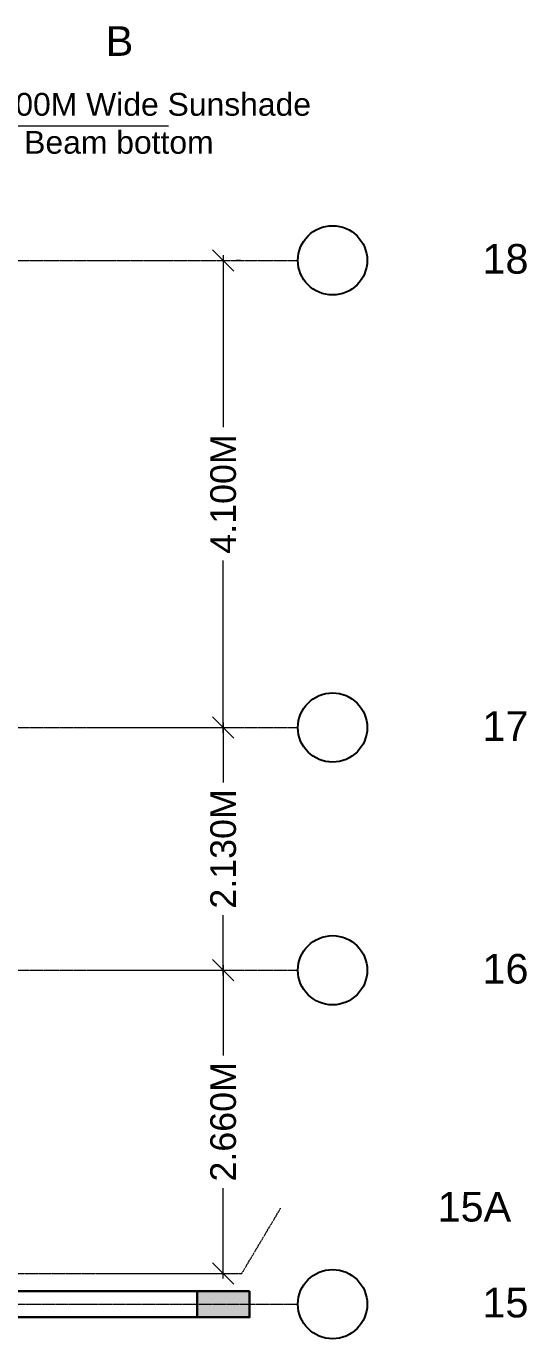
# Model space of a CAD drawing. Header units: metres. Extents: x 1545540 to 2027037, y 435419 to 693806.
# Drawn here: x 1701755 to 1706145, y 453399 to 464917 of the extents above; entities that cross this region are included whole.
import ezdxf

# ---------------------------------------------------------------- set-up
doc = ezdxf.new("R2010")
doc.units = ezdxf.units.M
doc.header["$LTSCALE"] = 1000
doc.header["$PDMODE"] = 35
doc.linetypes.add('CENTER', pattern=[2, 1.25, -0.25, 0.25, -0.25])
doc.layers.get('Defpoints').update_dxf_attribs({"lineweight": 18})
for name, color, linetype, lineweight in [('- WALL', 7, 'Continuous', 30), ('Col-Hatch', 9, 'Continuous', 13), ('coloum hatch', 254, 'Continuous', 9), ('Column', 252, 'Continuous', 30), ('dimension', 6, 'Continuous', 13), ('grid', 21, 'CENTER', 15), ('gride dimen', 3, 'Continuous', 13), ('Text-Grid', 1, 'Continuous', 25)]:
    doc.layers.add(name, color=color, linetype=linetype, lineweight=lineweight)
doc.layers.add('text', color=7, linetype='Continuous')
doc.styles.add('dim-stylus bt', font='arial.ttf')
doc.styles.add('L120', font='simplex.shx', dxfattribs={"height": 1})
doc.dimstyles.new('1      100 (big)', dxfattribs={"dimscale": 75, "dimtxt": 5, "dimasz": 3.5, "dimexe": 1.5, "dimexo": 2, "dimgap": 1, "dimtad": 0, "dimdec": 3, "dimlfac": 0.001, "dimzin": 0, "dimdsep": 46, "dimtxsty": 'dim-stylus bt', "dimblk": 'OBLIQUE', "dimcen": 0, "dimdle": 0.6, "dimclrd": 256, "dimclre": 7, "dimclrt": 256, "dimadec": 0, "dimazin": 0, "dimtfac": 0.7, "dimtdec": 3, "dimtofl": 0, "dimtmove": 1, "dimatfit": 3, "dimldrblk": 'OPEN90', "dimfxl": 0, "dimtolj": 1, "dimtzin": 0, "dimlwd": 15, "dimlwe": 15, "dimarcsym": 0})

# ---------------------------------------------------------------- blocks, each defined once
blk = doc.blocks.new('_Oblique')
at = {"color": 0, "linetype": 'ByBlock', "lineweight": -2}
blk.add_line((-0.5, -0.5), (0.5, 0.5), dxfattribs=at)
blk = doc.blocks.new('*D249')
at = {"layer": 'Defpoints', "color": 0, "ltscale": 50, "transparency": 16777216}
for p in [(1702153, 458762), (1703483, 458762), (1702153, 456632)]:
    blk.add_point(p, dxfattribs=at)
at = {"layer": 'gride dimen', "lineweight": 15, "ltscale": 50, "transparency": 16777216}
for p, q in [((1703483, 458807), (1703483, 458280)), ((1703483, 456587), (1703483, 457115))]:
    blk.add_line(p, q, dxfattribs=at)
at = {"layer": 'gride dimen', "color": 7, "lineweight": 15, "ltscale": 50, "transparency": 16777216}
for p, q in [((1702303, 458762), (1703596, 458762)), ((1702303, 456632), (1703596, 456632))]:
    blk.add_line(p, q, dxfattribs=at)
at = {"layer": 'gride dimen', "lineweight": 15, "ltscale": 50, "transparency": 16777216, "xscale": 187.5, "yscale": 187.5, "zscale": 187.5}
for p, rotation in [((1703483, 458762), 90), ((1703483, 456632), 270)]:
    blk.add_blockref('_Oblique', p, dxfattribs=dict(at, rotation=rotation))
at = {"layer": 'gride dimen', "ltscale": 50, "transparency": 16777216, "insert": (1703483, 457697), "char_height": 225, "attachment_point": 5, "rotation": 90, "style": 'dim-stylus bt'}
blk.add_mtext('\\A1;2.130M', dxfattribs=at)
blk = doc.blocks.new('_Open90')
at = {"color": 0, "linetype": 'ByBlock', "lineweight": -2}
for p, q in [((-0.5, 0.5), (0, 0)), ((0, 0), (-1, 0)), ((0, 0), (-0.5, -0.5))]:
    blk.add_line(p, q, dxfattribs=at)
blk = doc.blocks.new('*D250')
at = {"layer": 'Defpoints', "color": 0, "ltscale": 50, "transparency": 16777216}
for p in [(1703483, 462862), (1703483, 462862), (1703483, 458762)]:
    blk.add_point(p, dxfattribs=at)
at = {"layer": 'gride dimen', "lineweight": 15, "ltscale": 50, "transparency": 16777216}
for p, q in [((1703483, 462907), (1703483, 461398)), ((1703483, 458717), (1703483, 460227))]:
    blk.add_line(p, q, dxfattribs=at)
at = {"layer": 'gride dimen', "color": 7, "lineweight": 15, "ltscale": 50, "transparency": 16777216}
for p, q in [((1703633, 462862), (1703596, 462862)), ((1703333, 458762), (1703371, 458762))]:
    blk.add_line(p, q, dxfattribs=at)
at = {"layer": 'gride dimen', "lineweight": 15, "ltscale": 50, "transparency": 16777216, "xscale": 187.5, "yscale": 187.5, "zscale": 187.5}
for p, rotation in [((1703483, 462862), 90), ((1703483, 458762), 270)]:
    blk.add_blockref('_Oblique', p, dxfattribs=dict(at, rotation=rotation))
at = {"layer": 'gride dimen', "ltscale": 50, "transparency": 16777216, "insert": (1703483, 460812), "char_height": 225, "attachment_point": 5, "rotation": 90, "style": 'dim-stylus bt'}
blk.add_mtext('\\A1;4.100M', dxfattribs=at)
blk = doc.blocks.new('*D255')
at = {"layer": 'Defpoints', "color": 0, "ltscale": 50, "transparency": 16777216}
for p in [(1702303, 456632), (1702303, 453972), (1703483, 453972)]:
    blk.add_point(p, dxfattribs=at)
at = {"layer": 'gride dimen', "color": 7, "lineweight": 15, "ltscale": 50, "transparency": 16777216}
for p, q in [((1702453, 456632), (1703596, 456632)), ((1702453, 453972), (1703596, 453972))]:
    blk.add_line(p, q, dxfattribs=at)
at = {"layer": 'gride dimen', "lineweight": 15, "ltscale": 50, "transparency": 16777216}
for p, q in [((1703483, 456677), (1703483, 455885)), ((1703483, 453927), (1703483, 454720))]:
    blk.add_line(p, q, dxfattribs=at)
at = {"layer": 'gride dimen', "lineweight": 15, "ltscale": 50, "transparency": 16777216, "xscale": 187.5, "yscale": 187.5, "zscale": 187.5}
for p, rotation in [((1703483, 456632), 90), ((1703483, 453972), 270)]:
    blk.add_blockref('_Oblique', p, dxfattribs=dict(at, rotation=rotation))
at = {"layer": 'gride dimen', "ltscale": 50, "transparency": 16777216, "insert": (1703483, 455302), "char_height": 225, "attachment_point": 5, "rotation": 90, "style": 'dim-stylus bt'}
blk.add_mtext('\\A1;2.660M', dxfattribs=at)
blk = doc.blocks.new('CC')
at = {"layer": 'Col-Hatch', "ltscale": 0.05}
blk.add_hatch(color=256, dxfattribs=at).paths.add_polyline_path([(4078.606, 341.328), (4078.606, 341.098), (4079.066, 341.098), (4079.066, 341.328)])
at = {"layer": 'Column'}
blk.add_lwpolyline([(4078.606, 341.328), (4079.066, 341.328), (4079.066, 341.098), (4078.606, 341.098)], close=True, dxfattribs=at)

msp = doc.modelspace()

# ---------------------------------------------------------------- linework, layer by layer
at = {"layer": '- WALL'}
for p, q in [((1703253.4108, 453817.3609), (1701138.4108, 453817.3609)), ((1703253.4108, 453817.3609), (1701138.4108, 453817.3609)), ((1703253.4108, 453587.3609), (1697253.4108, 453587.3609))]:
    msp.add_line(p, q, dxfattribs=at)
at = {"layer": 'grid', "ltscale": 0.01}
for p, q in [((1687589.8817, 462862.3609), (1704137.6086, 462862.3609)), ((1687589.8817, 458762.3608), (1704137.6086, 458762.3608)), ((1687589.8817, 456632.3609), (1704137.6086, 456632.3609)), ((1703646.2428, 453972.3609), (1703986.1078, 454543.8095)), ((1690462.8685, 453972.3609), (1703646.2428, 453972.3609)), ((1686612.0086, 453702.3609), (1704137.6086, 453702.3609))]:
    msp.add_line(p, q, dxfattribs=at)
at = {"layer": 'Text-Grid'}
for centre in [(1704441.3763, 462862.3609), (1704441.3763, 458762.3608), (1704441.3763, 456632.3609), (1704441.3763, 453702.3609)]:
    msp.add_circle(centre, 303.7677, dxfattribs=at)

# ---------------------------------------------------------------- block references
at = {"layer": 'coloum hatch', "ltscale": 0.05, "xscale": -999.9999998279076, "yscale": 999.9999998279076, "zscale": 999.9999998279076}
msp.add_blockref('CC', (5782319.43, 112489.2521), dxfattribs=at)
msp.add_blockref('CC', (5782319.43, 112489.2521), dxfattribs=at)

# ---------------------------------------------------------------- texts
at = {"layer": 'text', "insert": (1701426.0836, 464331.679), "char_height": 200, "width": 6841.77004, "attachment_point": 1, "rotation": 0.00000001, "style": 'L120'}
msp.add_mtext('{\\fArial|b0|i0|c0|p34;.600M Wide Sunshade\\Pat Beam bottom}', dxfattribs=at)
at = {"layer": 'Text-Grid', "char_height": 259.746605, "attachment_point": 3, "rotation": 359.99999997, "style": 'L120'}
for s, insert, width in [('{\\fArial|b0|i0|c0|p34;B}', (1702693.8466, 464916.8686), 3486.422867), ('{\\fArial|b0|i0|c0|p34;18}', (1706159.8346, 463005.5201), 3486.422868), ('{\\fArial|b0|i0|c0|p34;17}', (1706159.8346, 458905.5201), 3486.422868), ('{\\fArial|b0|i0|c0|p34;16}', (1706159.8346, 456775.5201), 3486.422868), ('{\\fArial|b0|i0|c0|p34;15A}', (1706008.3338, 454686.9688), 3486.422868), ('{\\fArial|b0|i0|c0|p34;15}', (1706159.8346, 453845.5201), 3486.422868)]:
    msp.add_mtext(s, dxfattribs=dict(at, insert=insert, width=width))

# ---------------------------------------------------------------- dimensions: what is measured, and where the dimension line sits
at = {"layer": 'gride dimen', "ltscale": 50}
for base, p1, p2, picture, middle in [((1703483.4108, 462862.3609), (1703483.4108, 458762.3608), (1703483.4108, 462862.3609), '*D250', (1703483.4108, 460812.3608)), ((1703483.4108, 458762.3608), (1702153.4956, 456632.3609), (1702153.4956, 458762.3608), '*D249', (1703483.4108, 457697.3608))]:
    dim = msp.add_linear_dim(base=base, p1=p1, p2=p2, angle=90, dimstyle='1      100 (big)', override={"dimtxt": 3, "dimasz": 2.5, "dimpost": 'M\\X'}, dxfattribs=at)
    dim.commit()
    dim.dimension.update_dxf_attribs({"geometry": picture, "text_midpoint": middle})
dim = msp.add_aligned_dim(p1=(1702303.4956, 456632.3609), p2=(1702303.4956, 453972.3609), distance=1179.9152, dimstyle='1      100 (big)', override={"dimtxt": 3, "dimasz": 2.5, "dimpost": 'M\\X'}, dxfattribs=at)
dim.commit()
dim.dimension.update_dxf_attribs({"geometry": '*D255', "text_midpoint": (1703483.4108, 455302.3609)})

# ---------------------------------------------------------------- leaders
at = {"layer": 'dimension', "ltscale": 50}
msp.add_leader([(1700467.905, 463577.3608), (1700467.905, 464043.0176), (1703002.6562, 464043.0176)], dimstyle='1      100 (big)', override={"dimtxt": 6, "dimasz": 4}, dxfattribs=at)

doc.saveas('drawing.dxf')
